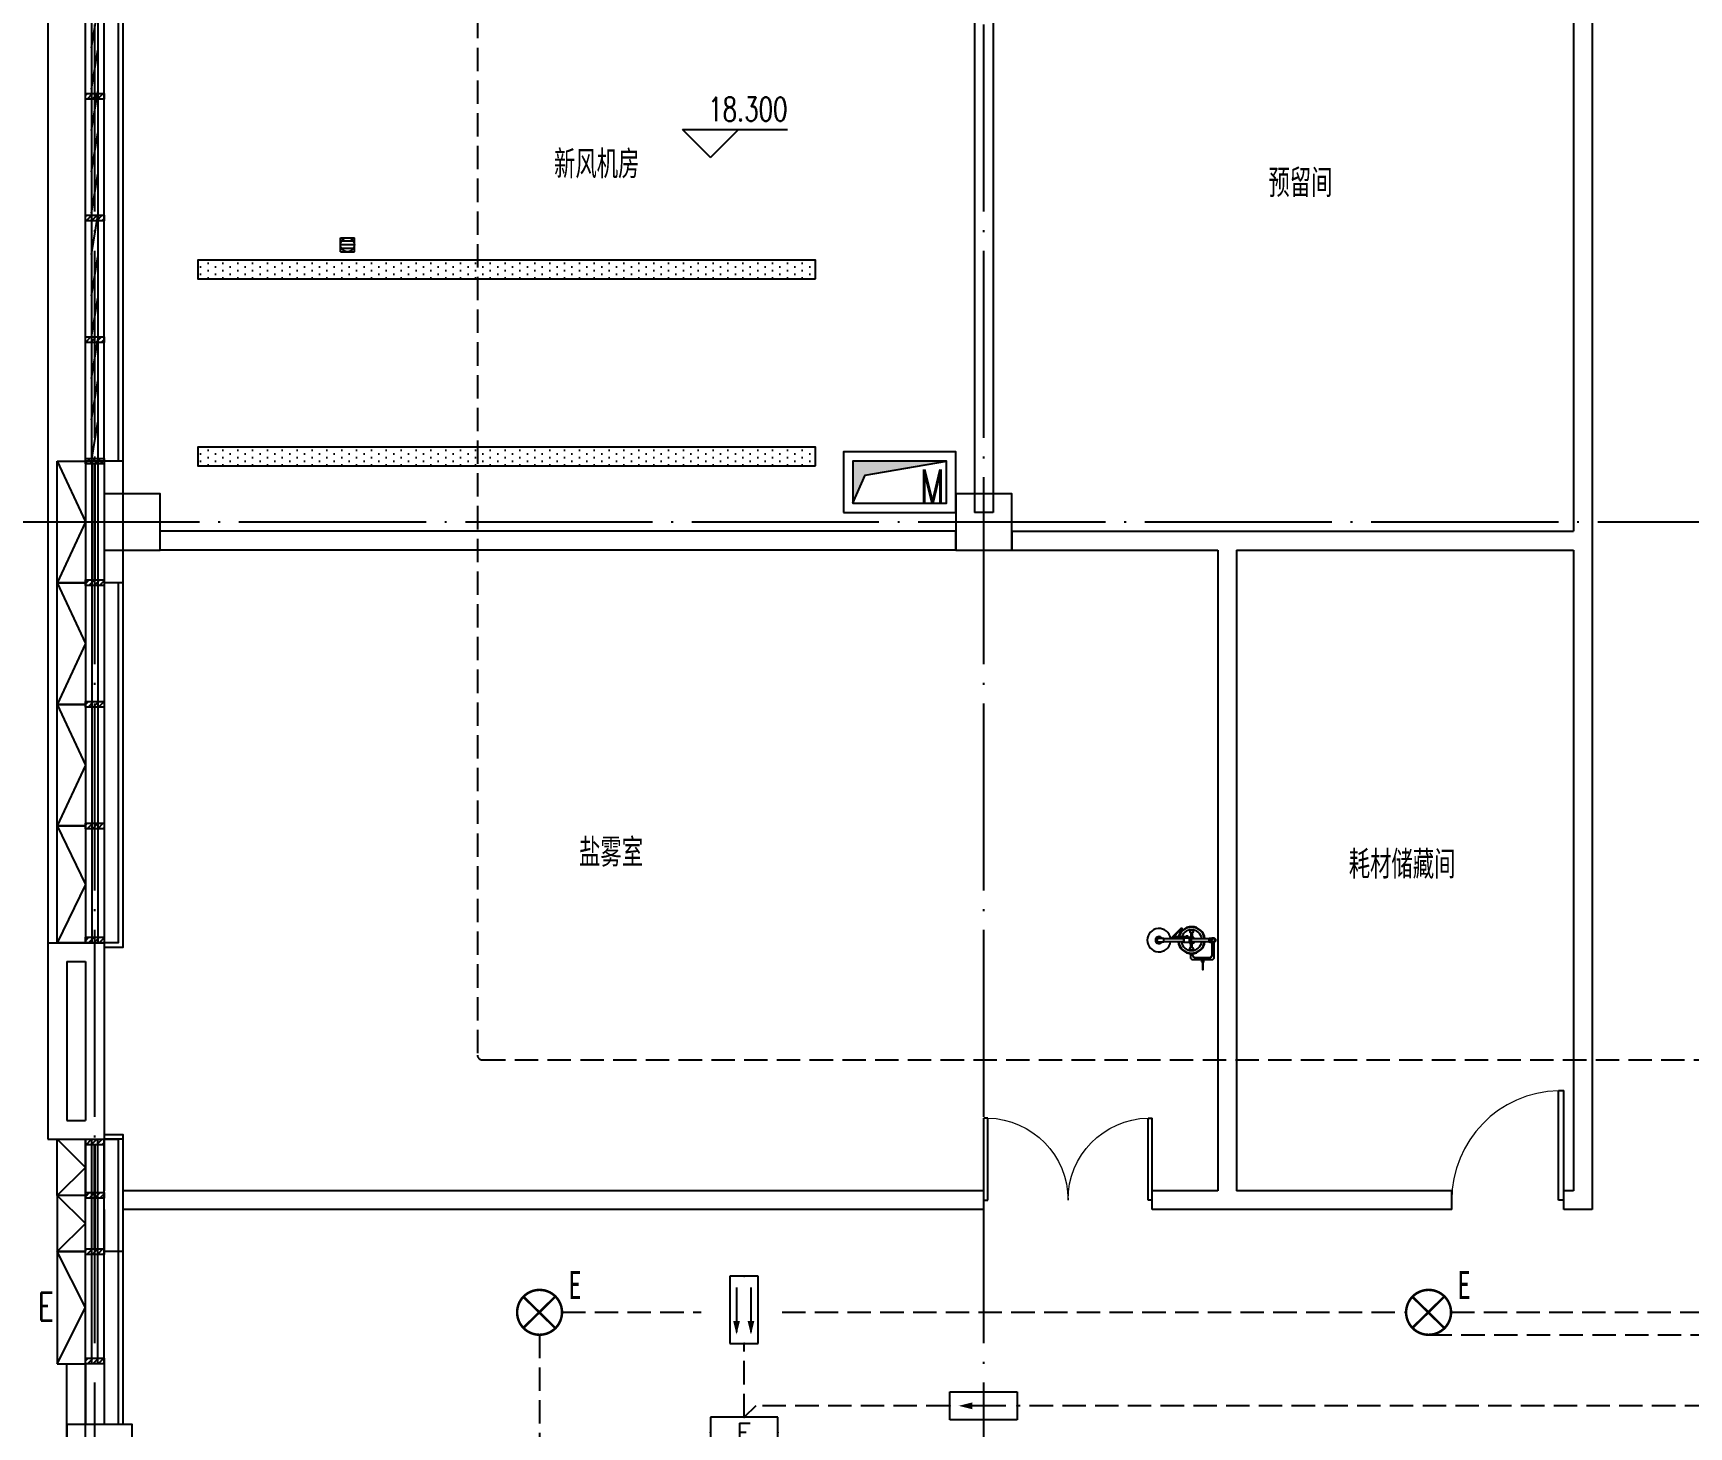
# Model space of a CAD drawing. Extents: x -621157 to 1764546, y -106808 to 741893.
# Drawn here: x 1222 to 18916, y 310325 to 325227 of the extents above; entities that cross this region are included whole.
import ezdxf
from ezdxf.enums import TextEntityAlignment as Align

# ---------------------------------------------------------------- set-up
doc = ezdxf.new("R2010")
doc.units = 0
doc.header["$LTSCALE"] = 1000
doc.header["$MEASUREMENT"] = 0
for name, pattern in [('DASH', [0.35, 0.25, -0.1]), ('XREF-A-101-平面图_t3$0$__DASH', [0.35, 0.25, -0.1]), ('XREF-A-101-平面图_t3$0$DOTE', [2.42, 2, -0.2, 0.02, -0.2])]:
    doc.linetypes.add(name, pattern=pattern)
for name, color, linetype in [('0-底图', 7, 'Continuous'), ('E-EQUIP-LGT', 3, 'Continuous'), ('EQUIP-照明', 3, 'Continuous'), ('TEL_TEXT', 7, 'Continuous'), ('WIRE-应急', 4, 'DASH'), ('WIRE-照明', 4, 'Continuous'), ('XREF-A-101-平面图_t3$0$1212121', 8, 'Continuous'), ('XREF-A-101-平面图_t3$0$A-COLUMN', 8, 'Continuous'), ('XREF-A-101-平面图_t3$0$A-CURTWALL', 8, 'Continuous'), ('XREF-A-101-平面图_t3$0$A-DIM_ELEV', 8, 'Continuous'), ('XREF-A-101-平面图_t3$0$A-DIM_LEAD', 3, 'Continuous'), ('XREF-A-101-平面图_t3$0$A-DOTE', 8, 'Continuous'), ('XREF-A-101-平面图_t3$0$A-PUB_HATCH', 8, 'Continuous'), ('XREF-A-101-平面图_t3$0$A-RAIL', 8, 'Continuous'), ('XREF-A-101-平面图_t3$0$A-ROOM-CH', 8, 'Continuous'), ('XREF-A-101-平面图_t3$0$A-SEE', 8, 'Continuous'), ('XREF-A-101-平面图_t3$0$A-WALL', 8, 'Continuous'), ('XREF-A-101-平面图_t3$0$A-WALL-FILL', 8, 'Continuous'), ('XREF-A-101-平面图_t3$0$A-WINDOW', 8, 'Continuous'), ('XREF-A-101-平面图_t3$0$A-开启符号', 8, 'Continuous'), ('XREF-A-101-平面图_t3$0$A-背衬铝板', 8, 'Continuous'), ('XREF-A-101-平面图_t3$0$M-HOLE', 8, 'Continuous'), ('XREF-A-101-平面图_t3$0$PUB_TEXT', 8, 'Continuous'), ('XREF-A-101-平面图_t3$0$家具-实验室家具', 8, 'Continuous'), ('设备-照明', 3, 'Continuous')]:
    doc.layers.add(name, color=color, linetype=linetype)
doc.styles.add('_TEL_DIM', font='SIMPLEX', dxfattribs={"width": 0.8, "height": 3.5, "bigfont": 'HZTXT'})
doc.styles.get("Standard").update_dxf_attribs({"font": 'romans.shx', "bigfont": 'HZDXC.SHX'})
doc.styles.add('STYLE1', font='simhei.ttf')
doc.styles.add('XREF-A-101-平面图_t3$0$-HZDXCROMANS', font='ROMANS.shx', dxfattribs={"bigfont": 'HZDXC.shx'})
doc.styles.add('XREF-A-101-平面图_t3$0$_TCH_DIM', font='SIMPLEX', dxfattribs={"bigfont": 'GBCBIG'})
doc.styles.add('XREF-A-101-平面图_t3$0$A-STANDARD', font='SIMPLEX', dxfattribs={"bigfont": 'GBCBIG'})
doc.styles.add('XREF-A-101-平面图_t3$0$hzdxcROMANS', font='ROMANS', dxfattribs={"width": 0.8, "bigfont": 'HZDXC'})

# ---------------------------------------------------------------- blocks, each defined once
blk = doc.blocks.new('XREF-A-101-平面图_t3$0$柱网4F')
at = {"layer": 'XREF-A-101-平面图_t3$0$A-COLUMN'}
for points in [[(100, -20300), (700, -20300), (700, -19700), (100, -19700)], [(9200, -20300), (9800, -20300), (9800, -19700), (9200, -19700)], [(-300, -30350), (400, -30350), (400, -29650), (-300, -29650)]]:
    blk.add_lwpolyline(points, close=True, dxfattribs=at)
blk = doc.blocks.new('XREF-A-101-平面图_t3$0$G$C869EB286')
at = {"layer": 'XREF-A-101-平面图_t3$0$A-WINDOW'}
h = blk.add_hatch(dxfattribs=at)
h.set_pattern_fill('ANSI31', color=256, scale=25)
h.set_pattern_definition([(45, (-143.957, -89940), (-28.0633, 28.0633), [])])
h.paths.add_polyline_path([(0, 60), (200, 60), (200, 0), (0, 0)])
blk.add_lwpolyline([(0, 60), (200, 60), (200, 0), (0, 0)], close=True, dxfattribs=at)
blk = doc.blocks.new('XREF-A-101-平面图_t3$0$ROOM')
at = {"layer": 'XREF-A-101-平面图_t3$0$A-ROOM-CH', "style": 'XREF-A-101-平面图_t3$0$-HZDXCROMANS', "width": 0.6}
for tag, p in [('中文房间名称', (0, -1000)), ('英文房间名称', (0, -1500))]:
    blk.add_attdef(tag, text='', height=300, dxfattribs=at).set_placement(p, align=Align.CENTER)
blk = doc.blocks.new('XREF-A-101-平面图_t3$0$地漏1')
for p, q in [((-75, -75), (-75, 75)), ((75, 75), (-75, 75)), ((-40, 75), (-40, -75)), ((0, 75), (0, -75)), ((40, 75), (40, -75)), ((75, -75), (75, 75)), ((75, -75), (-75, -75))]:
    blk.add_line(p, q)
blk.add_circle((0, 0), 75)
blk = doc.blocks.new('XREF-A-101-平面图_t3$0$G$C763C4DB6')
at = {"layer": 'XREF-A-101-平面图_t3$0$PUB_TEXT', "zscale": 0.5, "rotation": 270}
blk.add_blockref('XREF-A-101-平面图_t3$0$地漏1', (-51320, 219664), dxfattribs=at)
blk = doc.blocks.new('XREF-A-101-平面图_t3$0$轴网(3)')
at = {"layer": 'XREF-A-101-平面图_t3$0$A-DOTE', "linetype": 'XREF-A-101-平面图_t3$0$DOTE'}
for p, q in [((0, -3300), (0, 43300)), ((9500, -3300), (9500, 43300)), ((-3300, 20000), (69800, 20000))]:
    blk.add_line(p, q, dxfattribs=at)
blk = doc.blocks.new('XREF-A-101-平面图_t3$0$Shower_plan')
at = {"layer": 'XREF-A-101-平面图_t3$0$1212121'}
for p, q in [((-20, -112), (-20, -94)), ((-16, -314), (-16, -120)), ((16, -314), (16, -120)), ((20, -112), (20, -94)), ((164, -90), (164, -66)), ((184, -114), (208, -114)), ((-94, -290), (-90, -290)), ((-75, -301), (-18, -302)), ((-75, -315), (-22, -315)), ((75, -302), (17, -302)), ((75, -316), (22, -316)), ((94, -327), (90, -327)), ((160, -297), (160, -321)), ((184, -274), (208, -274)), ((212, -177), (208, -177)), ((212, -199), (208, -199)), ((215, -184), (220, -184)), ((215, -193), (220, -193)), ((-34, -355), (-31, -355)), ((-34, -361), (-31, -361)), ((-16, -607), (-16, -396)), ((16, -607), (16, -396))]:
    blk.add_line(p, q, dxfattribs=at)
for points in [[(-22, -120), (-22, -112), (22, -112), (22, -120)], [(-37, -500), (-34, -500), (-34, -346), (-37, -346)], [(24, -388), (-24, -388), (-24, -338), (-22, -336), (22, -336), (24, -338)]]:
    blk.add_lwpolyline(points, close=True, dxfattribs=at)
for points in [[(143, -321), (184, -321, 0.414214), (208, -297), (208, -90, 0.414214), (184, -66), (23, -66)], [(143, -297), (160, -297, 0.414214), (184, -273), (184, -114, 0.414214), (160, -90), (23, -90)], [(-111, -308, -0.092425), (-109, -301, -0.095768), (-106, -295, -0.100909), (-101, -292, -0.104872), (-94, -290, -0.001591), (-94, -290, -0.100909)], [(-93, -325, -0.034962), (-95, -325, -0.104872), (-101, -324, -0.100909), (-106, -320, -0.095768), (-110, -314, -0.092425), (-111, -308, -0.092425)], [(-37, -349, 0.153738), (-38, -347), (-43, -347, 0.078248), (-44, -349), (-44, -364, 0.153738), (-43, -367), (-38, -367, 0.153738), (-37, -364)], [(92, -292, -0.034962), (94, -292, -0.104872), (100, -293, -0.100909), (106, -297, -0.095768), (109, -303, -0.092425), (110, -310, -0.092425)], [(110, -310, -0.092425), (109, -316, -0.095768), (105, -322, -0.100909), (100, -326, -0.104872), (94, -327, -0.001591), (94, -327, -0.100909)], [(-16, -530), (-128, -419, -1), (-122, -414)], [(-122, -414), (-53, -483, -1)], [(-37, -491), (-54, -491, -1), (-54, -483), (-37, -483)], [(-45, -491), (-16, -519, -1)], [(-23, -388), (-23, -395, 0.154019), (-19, -396), (19, -396, 0.154019), (23, -395), (23, -388)]]:
    blk.add_lwpolyline(points, format="xyb", dxfattribs=at)
for points in [[(221, -201), (229, -201, 0.414214), (231, -199), (231, -194, -0.414214), (232, -193), (313, -193, 0.414214), (313, -192), (313, -185, 0.414214), (313, -184), (232, -184, -0.414214), (231, -183), (231, -177, 0.414214), (229, -176), (221, -176, 0.414214), (220, -177), (220, -199, 0.414214)], [(-106, -308, -0.092425), (-105, -301, -0.095768), (-102, -295, -0.100909), (-96, -292, -0.104872), (-90, -290, -0.104872), (-84, -292, -0.100909), (-79, -296, -0.095768), (-75, -301, -0.092425), (-74, -308, -0.092425), (-75, -315, -0.095768), (-79, -320, -0.100909), (-84, -324, -0.104872), (-90, -325, -0.104872), (-97, -324, -0.100909), (-102, -320, -0.095768), (-105, -314, -0.092425)], [(106, -310, -0.092425), (105, -316, -0.095768), (101, -322, -0.100909), (96, -326, -0.104872), (90, -327, -0.104872), (84, -325, -0.100909), (78, -322, -0.095768), (75, -316, -0.092425), (74, -309, -0.092425), (75, -303, -0.095768), (78, -297, -0.100909), (84, -293, -0.104872), (90, -292, -0.104872), (96, -293, -0.100909), (101, -297, -0.095768), (105, -303, -0.092425)], [(-20, -657), (-20, -607), (20, -607), (20, -657, -1)]]:
    blk.add_lwpolyline(points, format="xyb", close=True, dxfattribs=at)
for points in [[(-24, -371), (-31, -371), (-31, -346), (-24, -346)], [(-22, -336), (-22, -314), (22, -314), (22, -336)], [(212, -177), (214, -177), (215, -179), (215, -198), (214, -199)], [(212, -199), (214, -199), (215, -198), (215, -179), (214, -177)], [(-34, -491), (-28, -491), (-28, -483), (-34, -483)], [(-31, -657), (-20, -637)], [(20, -637), (31, -657), (16, -684), (-16, -684), (-31, -657)]]:
    blk.add_lwpolyline(points, dxfattribs=at)
for centre, radius in [((0, -78), 26.3), ((0, -78), 16.4), ((-60, -481), 3.91)]:
    blk.add_circle(centre, radius, dxfattribs=at)
for centre, radius, start, end in [((0, -309), 144, 96.5663, 263.4343), ((0, -309), 139, 96.804, 263.1966), ((0, -309), 144, 276.5663, 83.4343), ((0, -309), 139, 276.804, 83.1966), ((0, -309), 111, 98.3801, 261.6205), ((0, -309), 36, 116.7475, 168.6934), ((0, -309), 36, 190.3072, 231.764), ((0, -309), 18.8, 149.7809, 195.9711), ((0, -309), 111, 278.6256, 81.375), ((0, -309), 36, 10.3072, 62.4104), ((0, -309), 18.8, 344.0295, 27.2237), ((0, -309), 36, 308.7702, 348.6934), ((0, -657), 125, 97.5816, 82.419), ((0, -657), 37.5, 121.3804, 58.6121)]:
    blk.add_arc(centre, radius, start, end, dxfattribs=at)
blk = doc.blocks.new('XREF-A-101-平面图_t3$0$G$C45C07046')
at = {"layer": 'XREF-A-101-平面图_t3$0$家具-实验室家具', "color": 252, "rotation": 270.0000000129395}
blk.add_blockref('XREF-A-101-平面图_t3$0$Shower_plan', (112029, 315529), dxfattribs=at)
blk = doc.blocks.new('XREF-A-101-平面图_t3$0$G$C9E80631F')
at = {"layer": 'XREF-A-101-平面图_t3$0$A-DIM_LEAD', "color": 7, "style": 'XREF-A-101-平面图_t3$0$_TCH_DIM', "width": 0.705882}
blk.add_text('E', height=298, dxfattribs=at).set_placement((177, -143))
blk = doc.blocks.new('XREF-A-101-平面图_t3$0$DOOR2DLIB$SYSLIB$00000107')
at = {"color": 0}
for p, q in [((0.45, 0.975), (0.5, 0.975)), ((0.45, 0), (0.45, 0.975)), ((0.5, 0), (0.5, 0.975)), ((0.5, 0), (0.45, 0))]:
    blk.add_line(p, q, dxfattribs=at)
at = {"color": 0, "lineweight": 13}
blk.add_arc((0.475, 0), 0.975, 91.4693, 180, dxfattribs=at)
blk = doc.blocks.new('XREF-A-101-平面图_t3$0$DOOR2DLIB$SYSLIB$00000108')
at = {"color": 0}
for p, q in [((-0.5, 0), (-0.5, 0.4875)), ((-0.475, 0.4875), (-0.5, 0.4875)), ((-0.475, 0), (-0.475, 0.4875)), ((0.475, 0), (0.475, 0.4875)), ((0.475, 0.4875), (0.5, 0.4875)), ((0.5, 0), (0.5, 0.4875)), ((-0.5, 0), (-0.475, 0)), ((0.5, 0), (0.475, 0))]:
    blk.add_line(p, q, dxfattribs=at)
at = {"color": 0, "lineweight": 13}
for centre, start, end in [((-0.4875, 0), 0, 88.53072), ((0.4875, 0), 91.46928, 180)]:
    blk.add_arc(centre, 0.4875, start, end, dxfattribs=at)
blk = doc.blocks.new('XREF-A-101-平面图_t3$0$WINDOW2DLIB$SYSLIB$00000012')
at = {"color": 0}
for points in [[(-0.5, 0.5), (-0.5, -0.5)], [(0.5, 0.5), (-0.5, 0.5)], [(0.5, -0.5), (0.5, 0.5)], [(-0.5, 0.1667), (0.5, 0.1667)], [(-0.3839, -0.1667), (-0.448, 0.1667)], [(-0.3159, -0.1667), (-0.38, 0.1667)], [(-0.2479, -0.1667), (-0.312, 0.1667)], [(-0.1799, -0.1667), (-0.244, 0.1667)], [(-0.1119, -0.1667), (-0.176, 0.1667)], [(-0.0439, -0.1667), (-0.108, 0.1667)], [(0.0241, -0.1667), (-0.04, 0.1667)], [(0.0921, -0.1667), (0.028, 0.1667)], [(0.16, -0.1667), (0.0959, 0.1667)], [(0.228, -0.1667), (0.1639, 0.1667)], [(0.296, -0.1667), (0.2319, 0.1667)], [(0.364, -0.1667), (0.2999, 0.1667)], [(0.432, -0.1667), (0.3679, 0.1667)], [(0.5, -0.1667), (0.4359, 0.1667)], [(-0.4519, -0.1667), (-0.5, 0.0836)], [(-0.5, -0.1667), (0.5, -0.1667)], [(0.5, -0.5), (-0.5, -0.5)]]:
    blk.add_lwpolyline(points, dxfattribs=at)
blk = doc.blocks.new('XREF-A-101-平面图_t3')
at = {"layer": 'XREF-A-101-平面图_t3$0$A-PUB_HATCH'}
h = blk.add_hatch(dxfattribs=at)
h.set_pattern_fill('DOTS', color=256, scale=50, angle=270)
h.set_pattern_definition([(270, (200100, 562005), (79.375, -39.6875), [0, -79.375])])
h.paths.add_polyline_path([(207700, 322600), (207700, 322800), (201100, 322800), (201100, 322600)])
h = blk.add_hatch(dxfattribs=at)
h.set_pattern_fill('DOTS', color=256, scale=50, angle=270)
h.set_pattern_definition([(270, (200100, 560005), (79.375, -39.6875), [0, -79.375])])
h.paths.add_polyline_path([(207700, 320600), (207700, 320800), (201100, 320800), (201100, 320600)])
h = blk.add_hatch(color=256, dxfattribs=at)
h.dxf.hatch_style = 1
h.paths.add_polyline_path([(209100, 320650), (208100, 320650), (208100, 320200), (208232, 320502)])
at = {"layer": 'XREF-A-101-平面图_t3$0$A-CURTWALL'}
for p, q in [((199900, 320650), (199900, 315500)), ((200100, 320650), (199900, 320650)), ((199967, 320650), (199967, 315500)), ((200033, 320650), (200033, 315500)), ((200100, 320650), (200100, 315500)), ((200100, 315500), (199900, 315500)), ((199900, 311000), (199900, 313400)), ((199900, 313400), (200100, 313400)), ((199967, 311000), (199967, 313400)), ((200033, 311000), (200033, 313400)), ((200100, 311000), (200100, 313400))]:
    blk.add_line(p, q, dxfattribs=at)
at = {"layer": 'XREF-A-101-平面图_t3$0$A-DIM_ELEV'}
for p, q in [((206580, 323896), (206280, 324196)), ((206280, 324196), (207401, 324196)), ((206580, 323896), (206880, 324196))]:
    blk.add_line(p, q, dxfattribs=at)
at = {"layer": 'XREF-A-101-平面图_t3$0$A-RAIL'}
for points in [[(200250, 327200), (200250, 320650)], [(200300, 327200), (200300, 320650)], [(200300, 319350), (200300, 315450), (200100, 315450)], [(200250, 319350), (200250, 315500), (200100, 315500)], [(200100, 313450), (200300, 313450), (200300, 310350)], [(200100, 313400), (200250, 313400), (200250, 310350)]]:
    blk.add_lwpolyline(points, dxfattribs=at)
at = {"layer": 'XREF-A-101-平面图_t3$0$A-SEE'}
blk.add_lwpolyline([(199500, 336300), (199500, 315500)], dxfattribs=at)
at = {"layer": 'XREF-A-101-平面图_t3$0$A-WALL'}
for p, q in [((215800, 327150), (215800, 319900)), ((216000, 327150), (216000, 319800)), ((209400, 326750), (209400, 320100)), ((209600, 326650), (209600, 320100)), ((200100, 320650), (200100, 319350)), ((200300, 320650), (200100, 320650)), ((200300, 320650), (200300, 319350)), ((209600, 320100), (209400, 320100)), ((209200, 319900), (200700, 319900)), ((200700, 319700), (200700, 319900)), ((209200, 319700), (209200, 319900)), ((209800, 319900), (212100, 319900)), ((209800, 319900), (209800, 319700)), ((212100, 319900), (215800, 319900)), ((216000, 319800), (216000, 312650)), ((209200, 319700), (200700, 319700)), ((209800, 319700), (212000, 319700)), ((212000, 319700), (212000, 312850)), ((212200, 319700), (212200, 312850)), ((212200, 319700), (215800, 319700)), ((215800, 319700), (215800, 312850)), ((200300, 319350), (200100, 319350)), ((199500, 315500), (199500, 313400)), ((199500, 315500), (200100, 315500)), ((200100, 315500), (200100, 313400)), ((199700, 315300), (199700, 313600)), ((199700, 315300), (199900, 315300)), ((199900, 315300), (199900, 313600)), ((199700, 313600), (199900, 313600)), ((199500, 313400), (200100, 313400)), ((200100, 313400), (200100, 312850)), ((200300, 313400), (200100, 313400)), ((200300, 313400), (200300, 312850)), ((200100, 312650), (200100, 312850)), ((209500, 312850), (200300, 312850)), ((212000, 312850), (211300, 312850)), ((214500, 312850), (212200, 312850)), ((215800, 312850), (215700, 312850)), ((200100, 312650), (200100, 312200)), ((200300, 312650), (200300, 312200)), ((209500, 312650), (200300, 312650)), ((212100, 312650), (211300, 312650)), ((214500, 312650), (212100, 312650)), ((216000, 312650), (215700, 312650)), ((200300, 312200), (200100, 312200))]:
    blk.add_line(p, q, dxfattribs=at)
for points in [[(209500, 312650), (209500, 312850)], [(211300, 312650), (211300, 312850)], [(214500, 312650), (214500, 312850)], [(215700, 312650), (215700, 312850)]]:
    blk.add_lwpolyline(points, dxfattribs=at)
at = {"layer": 'XREF-A-101-平面图_t3$0$A-WALL-FILL', "color": 171}
for p, q in [((199700, 307600), (199700, 311000)), ((199700, 311000), (199900, 311000)), ((199900, 311000), (199900, 310350)), ((200100, 311000), (199900, 311000)), ((199900, 307700), (199900, 311000)), ((200100, 311000), (200100, 310350)), ((200100, 310350), (199900, 310350))]:
    blk.add_line(p, q, dxfattribs=at)
at = {"layer": 'XREF-A-101-平面图_t3$0$A-开启符号', "linetype": 'Continuous'}
for points in [[(199600, 320650), (199900, 320650), (199900, 319350), (199600, 319350)], [(199600, 319350), (199900, 319350), (199900, 318050), (199600, 318050)], [(199600, 318050), (199900, 318050), (199900, 316750), (199600, 316750)], [(199600, 316750), (199900, 316750), (199900, 315500), (199600, 315500)], [(199600, 313400), (199900, 313400), (199900, 312800), (199600, 312800)], [(199600, 312200), (199900, 312200), (199900, 312800), (199600, 312800)], [(199600, 311000), (199900, 311000), (199900, 312200), (199600, 312200)]]:
    blk.add_lwpolyline(points, close=True, dxfattribs=at)
for points in [[(199600, 320650), (199900, 320000), (199600, 319350)], [(199600, 319350), (199900, 318700), (199600, 318050)], [(199600, 318050), (199900, 317400), (199600, 316750)], [(199600, 316750), (199900, 316125), (199600, 315500)], [(199600, 313400), (199900, 313100), (199600, 312800)], [(199600, 312200), (199900, 312500), (199600, 312800)], [(199600, 311000), (199900, 311600), (199600, 312200)]]:
    blk.add_lwpolyline(points, dxfattribs=at)
at = {"layer": 'XREF-A-101-平面图_t3$0$A-背衬铝板', "color": 6, "linetype": 'XREF-A-101-平面图_t3$0$__DASH', "ltscale": 0.5, "const_width": 30}
for points in [[(200000, 320620), (200000, 319380)], [(200000, 313340), (200000, 312230)]]:
    blk.add_lwpolyline(points, dxfattribs=at)
at = {"layer": 'XREF-A-101-平面图_t3$0$M-HOLE'}
for points in [[(207700, 322600), (207700, 322800), (201100, 322800), (201100, 322600)], [(207700, 320600), (207700, 320800), (201100, 320800), (201100, 320600)], [(208000, 320100), (209200, 320100), (209200, 320750), (208000, 320750)], [(208100, 320200), (209100, 320200), (209100, 320650), (208100, 320650)]]:
    blk.add_lwpolyline(points, close=True, dxfattribs=at)
blk.add_lwpolyline([(209100, 320650), (208100, 320650), (208100, 320200), (208232, 320502), (209100, 320650)], dxfattribs=at)
for name, p in [('XREF-A-101-平面图_t3$0$G$C45C07046', (100000, 0)), ('XREF-A-101-平面图_t3$0$G$C763C4DB6', (254020, 103300)), ('XREF-A-101-平面图_t3$0$G$C9E80631F', (199215, 311607))]:
    blk.add_blockref(name, p)
at = {"layer": 'XREF-A-101-平面图_t3$0$A-COLUMN'}
blk.add_blockref('XREF-A-101-平面图_t3$0$柱网4F', (200000, 340000), dxfattribs=at)
at = {"layer": 'XREF-A-101-平面图_t3$0$A-DOTE'}
blk.add_blockref('XREF-A-101-平面图_t3$0$轴网(3)', (200000, 300000), dxfattribs=at)
at = {"layer": 'XREF-A-101-平面图_t3$0$A-ROOM-CH'}
ref = blk.add_blockref('XREF-A-101-平面图_t3$0$ROOM', (205364, 324674), dxfattribs=at)
ref.add_attrib('中文房间名称', '新风机房', dxfattribs={"height": 300, "style": 'XREF-A-101-平面图_t3$0$-HZDXCROMANS', "width": 0.8}).set_placement((205364, 323674), align=Align.CENTER)
ref = blk.add_blockref('XREF-A-101-平面图_t3$0$ROOM', (212884, 324473), dxfattribs=at)
ref.add_attrib('中文房间名称', '预留间', dxfattribs={"height": 300, "style": 'XREF-A-101-平面图_t3$0$-HZDXCROMANS', "width": 0.8}).set_placement((212884, 323473), align=Align.CENTER)
ref = blk.add_blockref('XREF-A-101-平面图_t3$0$ROOM', (205517, 317315), dxfattribs=at)
ref.add_attrib('中文房间名称', '盐雾室', dxfattribs={"height": 300, "style": 'XREF-A-101-平面图_t3$0$-HZDXCROMANS', "width": 0.8}).set_placement((205517, 316315), align=Align.CENTER)
ref = blk.add_blockref('XREF-A-101-平面图_t3$0$ROOM', (213970, 317187), dxfattribs=at)
ref.add_attrib('中文房间名称', '耗材储藏间', dxfattribs={"height": 300, "style": 'XREF-A-101-平面图_t3$0$-HZDXCROMANS', "width": 0.8}).set_placement((213970, 316187), align=Align.CENTER)
at = {"layer": 'XREF-A-101-平面图_t3$0$A-WINDOW'}
for name, p, xscale, yscale, zscale, rotation in [('XREF-A-101-平面图_t3$0$WINDOW2DLIB$SYSLIB$00000012', (200000, 323900), 6500.000000861066, 200, 6500.000000861066, 270.000000000006), ('XREF-A-101-平面图_t3$0$DOOR2DLIB$SYSLIB$00000107', (215100, 312750), -1200, -1200, -1200, 180), ('XREF-A-101-平面图_t3$0$DOOR2DLIB$SYSLIB$00000108', (210400, 312750), 1800, -1800, 1800, 180)]:
    blk.add_blockref(name, p, dxfattribs=dict(at, xscale=xscale, yscale=yscale, zscale=zscale, rotation=rotation))
at = {"layer": 'XREF-A-101-平面图_t3$0$A-WINDOW', "rotation": 180}
for p in [(200100, 324580), (200100, 323280), (200100, 321980), (200100, 320680), (200100, 319380), (200100, 318080), (200100, 316780), (200100, 315560), (200100, 313400), (200100, 312230), (200100, 311060)]:
    blk.add_blockref('XREF-A-101-平面图_t3$0$G$C869EB286', p, dxfattribs=at)
at = {"layer": 'XREF-A-101-平面图_t3$0$A-WINDOW'}
blk.add_blockref('XREF-A-101-平面图_t3$0$G$C869EB286', (199900, 312770), dxfattribs=at)
at = {"layer": 'XREF-A-101-平面图_t3$0$A-DIM_ELEV', "color": 7, "style": 'XREF-A-101-平面图_t3$0$A-STANDARD', "width": 0.705882}
blk.add_text('18.300', height=255, dxfattribs=at).set_placement((206554, 324286))
at = {"layer": 'XREF-A-101-平面图_t3$0$M-HOLE', "style": 'XREF-A-101-平面图_t3$0$hzdxcROMANS', "width": 0.7}
blk.add_text('M', height=360, dxfattribs=at).set_placement((208821, 320200))
blk = doc.blocks.new('HC002633132082')
at = {"layer": 'EQUIP-照明', "color": 0, "linetype": 'Continuous', "const_width": 0.267}
blk.add_lwpolyline([(-2.37, 0, 1), (2.43, 0, 1)], format="xyb", close=True, dxfattribs=at)
for points in [[(-1.7, 1.67), (1.7, -1.67)], [(-1.7, -1.67), (-1.7, -1.67), (1.7, 1.67)]]:
    blk.add_lwpolyline(points, dxfattribs=at)
at = {"layer": 'EQUIP-照明', "color": 0}
blk.add_point((0, 0), dxfattribs=at)
at = {"color": 0, "width": 0.7}
blk.add_attdef('PSFHATT', (4.48, -2.4), '', height=0.025, dxfattribs=at)
at = {"layer": 'EQUIP-照明', "color": 0, "style": 'STYLE1', "width": 0.7}
blk.add_text('E', height=3, dxfattribs=at).set_placement((3.81, 1.42), align=Align.CENTER)
at = {"layer": 'EQUIP-照明', "color": 0, "style": '_TEL_DIM', "flags": 1}
blk.add_attdef('A', text='', height=0.0001, dxfattribs=at).set_placement((0.03, 0), align=Align.MIDDLE_CENTER)
blk = doc.blocks.new('HC002649110740')
at = {"layer": 'EQUIP-照明', "color": 0}
for p, q in [((3.6, 3.3), (-3.6, 3.3)), ((-3.6, 3.3), (-3.6, 0)), ((3.6, 0), (3.6, 3.3)), ((-3.6, 0), (3.6, 0))]:
    blk.add_line(p, q, dxfattribs=at)
for p in [(0, 3.3), (-3.6, 1.65), (0, 0), (3.6, 1.65)]:
    blk.add_point(p, dxfattribs=at)
at = {"color": 0, "width": 0.7}
blk.add_attdef('PSFHATT', (9.31, 0), '', height=0.025, dxfattribs=at)
at = {"layer": 'EQUIP-照明', "color": 0, "style": '_TEL_DIM'}
blk.add_attdef('$TEXT$', text='', height=2, dxfattribs=at).set_placement((0, 1.65), align=Align.MIDDLE_CENTER)
at = {"layer": 'EQUIP-照明', "color": 0, "style": '_TEL_DIM', "flags": 1}
blk.add_attdef('A', text='', height=0.0001, dxfattribs=at).set_placement((0, 0), align=Align.MIDDLE_CENTER)
blk = doc.blocks.new('HC002631130701')
at = {"layer": 'WIRE-照明', "color": 0}
for p, q in [((-3.6, 3), (3.6, 3)), ((-3.6, 0), (-3.6, 3)), ((3.6, 3), (3.6, 0)), ((3.6, 0), (-3.6, 0)), ((-2.4, 1.5), (1.2, 1.5))]:
    blk.add_line(p, q, dxfattribs=at)
for p in [(0, 3), (-3.6, 1.5), (0, 0), (3.6, 1.5)]:
    blk.add_point(p, dxfattribs=at)
blk.add_solid([(1.2, 1.86), (2.64, 1.5), (1.2, 1.14)], dxfattribs=at)
at = {"color": 0, "width": 0.7}
blk.add_attdef('PSFHATT', (3.62, 0), '', height=0.025, dxfattribs=at)
at = {"layer": 'TEL_TEXT', "color": 0, "style": '_TEL_DIM', "flags": 1}
blk.add_attdef('A', text='', height=0.0001, dxfattribs=at).set_placement((0, 3), align=Align.MIDDLE_CENTER)
blk = doc.blocks.new('HC002651110953')
at = {"layer": 'E-EQUIP-LGT', "color": 0}
for p, q in [((-7.2, 1.5), (-7.2, -1.5)), ((0, 1.5), (-7.2, 1.5)), ((-6, 0.74), (-1.2, 0.74)), ((0, -1.5), (0, 1.5)), ((-7.2, -1.5), (0, -1.5)), ((-6, -0.8), (-1.2, -0.8))]:
    blk.add_line(p, q, dxfattribs=at)
for p in [(-7.2, 0), (0, 0)]:
    blk.add_point(p, dxfattribs=at)
for points in [[(-2.4, 0.38), (-0.96, 0.74), (-2.4, 1.1)], [(-2.4, -1.16), (-0.96, -0.8), (-2.4, -0.44)]]:
    blk.add_solid(points, dxfattribs=at)
at = {"color": 0, "width": 0.7}
blk.add_attdef('PSFHATT', (0.02, -1.5), '', height=0.025, dxfattribs=at)
at = {"layer": 'E-EQUIP-LGT', "color": 0, "style": '_TEL_DIM', "flags": 1}
for tag in ['A', 'REMARK']:
    blk.add_attdef(tag, text='', height=0.0001, dxfattribs=at).set_placement((-3.6, -1.5), align=Align.MIDDLE_CENTER)

msp = doc.modelspace()

# ---------------------------------------------------------------- block references
at = {"layer": '0-底图'}
msp.add_blockref('XREF-A-101-平面图_t3', (-198119, 0), dxfattribs=at)

# ---------------------------------------------------------------- next in the draw order: linework, layer by layer
at = {"layer": 'WIRE-应急'}
for points in [[(5970, 328221), (5970, 314300, 0.414214), (6020, 314250), (19473, 314250)], [(16374, 311550), (19634, 311550, 0.414214), (19684, 311600), (19684, 316110)], [(6634, 311310), (6634, 306700, 0.414214), (6684, 306650), (8544, 306650)]]:
    msp.add_lwpolyline(points, format="xyb", dxfattribs=at)
for points in [[(20331, 319640), (20331, 310845), (20521, 310550), (11737, 310550)], [(6874, 311550), (8362, 311550)], [(9225, 311550), (15894, 311550)], [(16134, 311310), (25634, 311310)], [(11017, 310550), (8944, 310550), (8819, 310430), (8819, 311217)]]:
    msp.add_lwpolyline(points, dxfattribs=at)

# ---------------------------------------------------------------- next in the draw order: block references
at = {"layer": '设备-照明', "xscale": 100, "yscale": 100, "zscale": 100}
for p in [(6631, 311550), (16131, 311550)]:
    msp.add_blockref('HC002633132082', p, dxfattribs=at)
for name, p, rotation in [('HC002651110953', (8819, 311217), 270), ('HC002631130701', (11377, 310700), 180)]:
    msp.add_blockref(name, p, dxfattribs=dict(at, rotation=rotation))
at = {"layer": '设备-照明'}
ref = msp.add_blockref('HC002649110740', (8819, 310100), dxfattribs=dict(at, xscale=100, yscale=100, zscale=100))
ref.add_attrib('$TEXT$', 'E', dxfattribs={"layer": '0', "color": 0, "height": 200, "style": '_TEL_DIM'}).set_placement((8819, 310265), align=Align.MIDDLE_CENTER)

doc.saveas('drawing.dxf')
